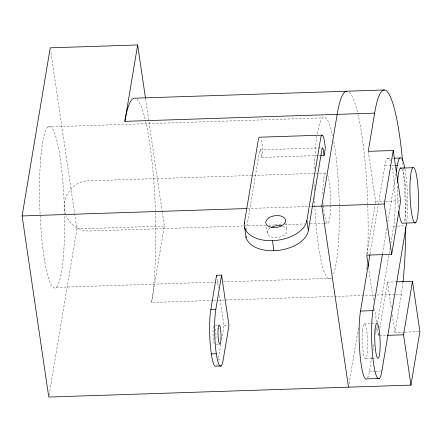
<?xml version="1.0" encoding="UTF-8"?>
<svg xmlns="http://www.w3.org/2000/svg" width="442" height="442" viewBox="0 0 442 442"><rect width="100%" height="100%" fill="white"/><g stroke="black" fill="none" stroke-linecap="round" stroke-linejoin="round"><path stroke-width="0.33" stroke-dasharray="2.21 1.66" d="M49.117 395.01L76.908 228.939L50.637 50.554M212.889 300.449L151.545 302.472L164.33 226.055L162.325 212.442M220.818 344.44L218.221 359.948L221.967 359.827M221.608 339.721L223.978 325.561L219.37 294.289M246.36 229.939L259.542 151.153A6.321 0.956 88.1 0 1 260.924 152.363L261.664 157.391L317.931 155.534M261.664 157.391L262.946 149.75L261.896 142.827A18.989 2.873 88.1 0 0 260.835 138.683M366.816 254.465L375.319 203.679M375.429 203.005L375.656 201.646L368.346 152.02M370.009 254.316L384.811 165.861A37.924 5.74 88.1 0 1 390.358 161.098M349.075 383.778L358.622 326.721M382.54 253.647L386.739 228.547M387.877 221.762L395.822 174.27M367.462 378.137A37.924 5.74 88.1 0 0 369.407 371.418L371.888 356.589M372.904 350.517L374.031 343.777M375.728 333.66L377.081 325.572L378.562 335.633L386.662 335.368M377.534 322.848L389.037 254.128M389.148 253.448L390.059 248.001M390.855 243.238L393.7 226.232A37.924 5.74 88.1 0 0 391.811 166.087M378.562 335.633L379.015 332.925M379.805 328.185L387.512 282.14L396.286 281.852M404.375 332.135L394.921 332.45L401.314 294.239A113.771 17.221 88.1 0 0 402.922 282.62M47.94 126.937L322.693 117.881M260.084 149.866L321.842 147.827M318.621 155.512L319.991 155.468M387.325 158.44L393.242 158.247M384.811 165.861L391.385 165.645M392.043 165.623L394.673 165.535M325.527 173.032L88.24 180.855C72.057 180.8 60.024 198.988 65.598 213.889M375.656 201.646L385.109 201.337M385.783 201.314L400.634 200.823M247.415 208.519L309.428 206.475M310.113 206.453L311.494 206.408M76.908 228.939L164.33 226.055M266.023 225.216L90.814 230.989C80.356 231.73 70.118 225.287 66.173 215.597M268.78 225.127L274.3 224.945M274.99 224.923L281.885 224.696M284.648 224.602L304.648 223.945M310.168 223.762L323.273 223.332M323.964 223.309L328.102 223.171M393.7 226.232L405.535 225.84M56.184 287.377L215.939 282.112M216.63 282.09L219.381 282.002M223.514 281.863L330.936 278.322M213.58 300.427L217.718 300.289M218.403 300.267L395.187 294.444M395.866 294.422L401.314 294.239M215.271 325.152L217.768 325.069M223.978 325.561L228.348 325.417M364.07 323.936L370.645 323.721M371.302 323.699L375.247 323.572M405.049 332.113L419.9 331.627M216.26 344.357L219.381 344.252M365.849 358.534L371.766 358.34M372.424 358.318L376.369 358.186M369.407 371.418L375.324 371.225M375.982 371.203L381.894 371.009M387.512 282.14L391.419 308.654M392.319 314.776L394.921 332.45M368.484 267.239L373.484 301.151M374.584 308.615L376.678 322.859M285.781 222.381L286.869 229.757M266.393 226.785L267.382 233.492M217.166 279.333L218.47 288.167M145.578 98.737L148.888 121.202M148.987 121.887L162.225 211.757M136.91 99.257A113.771 17.221 88.1 0 1 155.391 210.453M155.457 212.48A113.771 17.221 88.1 0 1 151.545 302.472M349.219 92.256A113.771 17.221 88.1 0 1 367.716 204.132M367.761 205.486A113.771 17.221 88.1 0 1 367.622 254.382M367.114 264.388A113.771 17.221 88.1 0 1 366.982 266.487M366.937 267.183A113.771 17.221 88.1 0 1 366.744 269.929M331.611 277.604A80.903 12.249 88.1 0 1 314.555 198.044M314.367 190.519A80.903 12.249 88.1 0 1 314.284 182.303M314.45 168.733A80.903 12.249 88.1 0 1 317.141 134.882M317.328 133.711A80.903 12.249 88.1 0 1 332.644 135.915M333.749 141.539A80.903 12.249 88.1 0 1 339.257 205.685M339.268 206.364A80.903 12.249 88.1 0 1 332.931 275.333M330.715 205.403A25.282 3.829 88.1 0 1 327.456 223.348A25.282 3.829 88.1 0 1 323.229 203.226M322.903 194.032A25.282 3.829 88.1 0 1 326.527 173.065M327.71 175.253A25.282 3.829 88.1 0 1 330.721 204.762M217.271 364.037A31.603 4.785 88.1 0 1 216.718 365.346M214.237 343.716A9.685 1.464 88.1 0 1 213.05 334.749A9.685 1.464 88.1 0 1 213.674 325.837M215.497 328.942A9.685 1.464 88.1 0 1 215.989 338.544M282.902 226.265A9.934 5.901 -8.4 0 1 284.863 234.58A9.934 5.901 -8.4 0 1 270.67 236.73A9.934 5.901 -8.4 0 1 269.952 228.227M402.728 162.667A113.771 17.221 88.1 0 1 403.137 167.336M403.192 168.004A113.771 17.221 88.1 0 1 405.579 222.425M405.027 169.292A37.924 5.74 88.1 0 1 406.695 222.249M398.325 207.436A27.736 4.199 88.1 0 1 397.507 185.507M401.993 168.894A27.736 4.199 88.1 0 1 405.883 193.955A27.736 4.199 88.1 0 1 404.159 221.298M40.78 157.617A80.903 12.249 88.1 0 0 52.985 287.272A80.903 12.249 88.1 0 0 62.421 176.585A80.903 12.249 88.1 0 0 40.78 157.617M362.528 330.555A17.442 2.641 88.1 0 0 365.158 358.512A17.442 2.641 88.1 0 0 367.192 334.644A17.442 2.641 88.1 0 0 362.528 330.555"/><path stroke-width="0.66" d="M396.966 281.83L412.491 281.316L419.9 331.627L410.949 385.115L48.775 397.054L22.1 215.945L50.233 47.83L137.655 44.946L145.479 98.052M402.546 160.695A113.771 17.221 88.1 0 0 374.639 113.13L124.865 121.362L137.655 44.946M221.122 365.965L216.127 366.131A31.603 4.785 88.1 0 1 210.469 346.738A31.603 4.785 88.1 0 1 210.812 309.638L216.563 275.255L221.564 275.09L228.973 325.395L223.216 359.782A31.603 4.785 88.1 0 1 216.315 353.733L211.32 353.898M216.315 353.733A31.603 4.785 88.1 0 1 215.806 309.477L221.564 275.09M244.619 223.934L244.42 222.591L258.327 139.7A18.989 2.873 88.1 0 1 259.686 137.202L322.13 135.147M245.879 236.371A31.603 18.768 -8.4 0 0 277.007 250.537A31.603 18.768 -8.4 0 0 308.35 230.597L306.864 220.536L320.77 137.639A18.989 2.873 88.1 0 1 324.34 140.771L325.389 147.694L324.108 155.335L320.677 155.446M308.35 230.597L321.986 149.092A6.321 0.956 88.1 0 1 323.367 150.302L324.108 155.335M374.639 113.13L368.247 151.341L393.225 150.518L400.634 200.823L391.684 254.316L366.705 255.139L368.385 266.559M379.38 378.429L366.893 378.838A37.924 5.74 88.1 0 1 360.103 355.567A37.924 5.74 88.1 0 1 360.512 311.052L369.893 254.995M391.684 254.316L384.269 204.011L393.225 150.518M406.535 223.508A37.924 5.74 88.1 0 1 406.192 225.818L381.894 371.009A37.924 5.74 88.1 0 1 373.612 363.749A37.924 5.74 88.1 0 1 373.004 310.638L382.424 254.327M396.275 171.557L397.297 165.446A37.924 5.74 88.1 0 1 404.789 168.015M410.949 385.115L403.54 334.809L412.491 281.316M384.402 89.98L134.628 98.207A113.771 17.221 88.1 0 0 124.865 121.362M393.899 158.225L399.811 158.032M395.325 165.512L397.297 165.446M400.33 168.131L412.822 167.722M22.1 215.945L246.724 208.541M312.185 206.386L384.269 204.011M415.646 222.724L403.159 223.133A27.736 4.199 88.1 0 1 398.772 211.226M210.812 309.638L215.806 309.477M360.512 311.052L373.004 310.638M387.336 335.345L403.54 334.809M348.506 387.175L321.831 206.066L337.174 114.367A113.771 17.221 88.1 0 1 346.937 91.212M244.42 222.591A31.603 18.768 -8.4 0 0 272.449 240.669L273.93 250.73M244.658 227.503L246.139 237.564M216.563 275.255L216.768 276.615M271.405 227.326A9.934 5.901 -8.4 0 1 281.814 225.956M306.864 220.536A31.603 18.768 -8.4 0 1 272.449 240.669M405.596 227.089A113.771 17.221 88.1 0 1 402.993 281.99M397.601 182.933A27.736 4.199 88.1 0 1 401.43 168.17M218.16 328.699A9.685 1.464 88.1 0 0 219.624 344.219A9.685 1.464 88.1 0 0 220.751 330.97A9.685 1.464 88.1 0 0 218.16 328.699M269.863 226.928A9.934 5.901 -8.4 0 0 285.46 221.243A9.934 5.901 -8.4 0 0 271.609 216.525A9.934 5.901 -8.4 0 0 269.863 226.928M375.015 330.141A17.442 2.641 88.1 0 0 377.645 358.097A17.442 2.641 88.1 0 0 379.684 334.229A17.442 2.641 88.1 0 0 375.015 330.141M410.369 178.237A27.736 4.199 88.1 0 0 414.552 222.685A27.736 4.199 88.1 0 0 417.784 184.739A27.736 4.199 88.1 0 0 410.369 178.237"/></g></svg>
